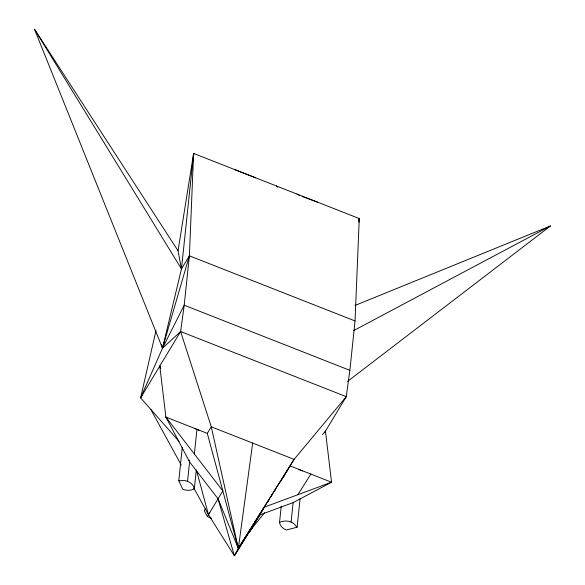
<?xml version="1.0" encoding="UTF-8"?>
<svg xmlns="http://www.w3.org/2000/svg" width="585" height="585" viewBox="0 0 585 585"><rect width="100%" height="100%" fill="white"/><g stroke="black" fill="none" stroke-linecap="round" stroke-linejoin="round"><path stroke-width="0.88" d="M179.068 441.434L140.612 397.829L180.611 331.534L184.202 305.202L189.386 255.828L193.606 153.424L359.263 218.549L355.044 320.953L349.859 370.327L346.269 396.659L324.514 432.71M155.983 330.605L140.612 397.829L162.498 348.199L181.467 268.961L193.606 153.424L193.927 154.199L194.103 153.614M196.289 470.004L194.3 488.921A11.627 8.936 6 0 1 182.754 489.301L178.791 480.724L182.293 447.386M194.3 488.921A11.627 8.936 6 0 0 187.551 481.345L189.591 461.894L189.123 460.146M194.359 453.989L196.955 429.302M300.127 498.405L297.092 527.231L286.292 530.003A11.627 8.936 6 0 1 279.535 522.427L281.239 506.215M297.092 527.231L293.655 523.399L291.081 522.054L293.129 502.595L331.556 482.216L325.45 431.16L322.532 434.604M358.883 222.161L359.263 218.549L358.839 220.296M252.683 443.086L238.344 548.408L234.358 555.75L208.465 514.69L193.92 488.139M355.044 320.953L189.386 255.828L181.467 268.961L178.052 250.811L193.606 153.424M189.386 255.828L162.498 348.199L34.508 29.25L178.052 250.811M140.612 397.829L141.994 395.138M209.503 512.672L207.441 516.657L211.668 518.317M251.265 528.277L248.859 532.935L252.676 527.487M205.269 508.848L204.245 510.822L207.441 516.657M263.308 508.965L238.344 548.408L207.309 433.375L211.273 426.809L180.611 331.534L162.498 348.199L184.202 305.202L349.859 370.327M283.389 477.119L284.222 475.737M286.102 472.622L287.9 469.645M160.729 368.587L159.793 366.034L165.891 417.09L189.591 461.894L218.059 498.793L238.344 548.408L294.101 459.371L346.269 396.659L180.611 331.534M218.059 498.793L234.358 555.75L259.477 515.071L293.129 502.595M234.358 555.75L260.435 514.171M267.63 502.091L269.546 499.034M271.462 495.978L272.42 494.457M274.343 491.4L275.301 489.872M280.573 481.47L282.014 479.181M283.454 476.892L285.37 473.835M297.897 494.698L310.847 474.077M264.603 512.643L249.883 530.968L264.245 507.173L331.556 482.216L290.138 465.938M347.519 381.442L550.492 225.934L354.978 305.472M353.581 330.649L550.492 225.934M178.791 480.724L184.648 480.541L187.551 481.345M194.878 428.666L198.856 430.231M298.416 469.367L302.394 470.932M302.189 196.487L317.604 202.169M255.667 177.818L234.899 169.657M196.472 470.245L208.465 514.69L222.827 490.888L165.891 417.09L207.309 433.375M297.019 194.074L299.622 195.544M276.434 185.986L277.758 187.215M165.891 417.09L167.156 418.363M34.508 29.25L181.467 268.961M150.703 409.273L181.255 465.038M159.793 366.034L160.641 368.616M161.548 344.675L162.257 347.322M279.535 522.427A11.627 8.936 6 0 1 291.081 522.054M294.101 459.371L238.344 548.408L211.273 426.809L294.101 459.371"/></g></svg>
